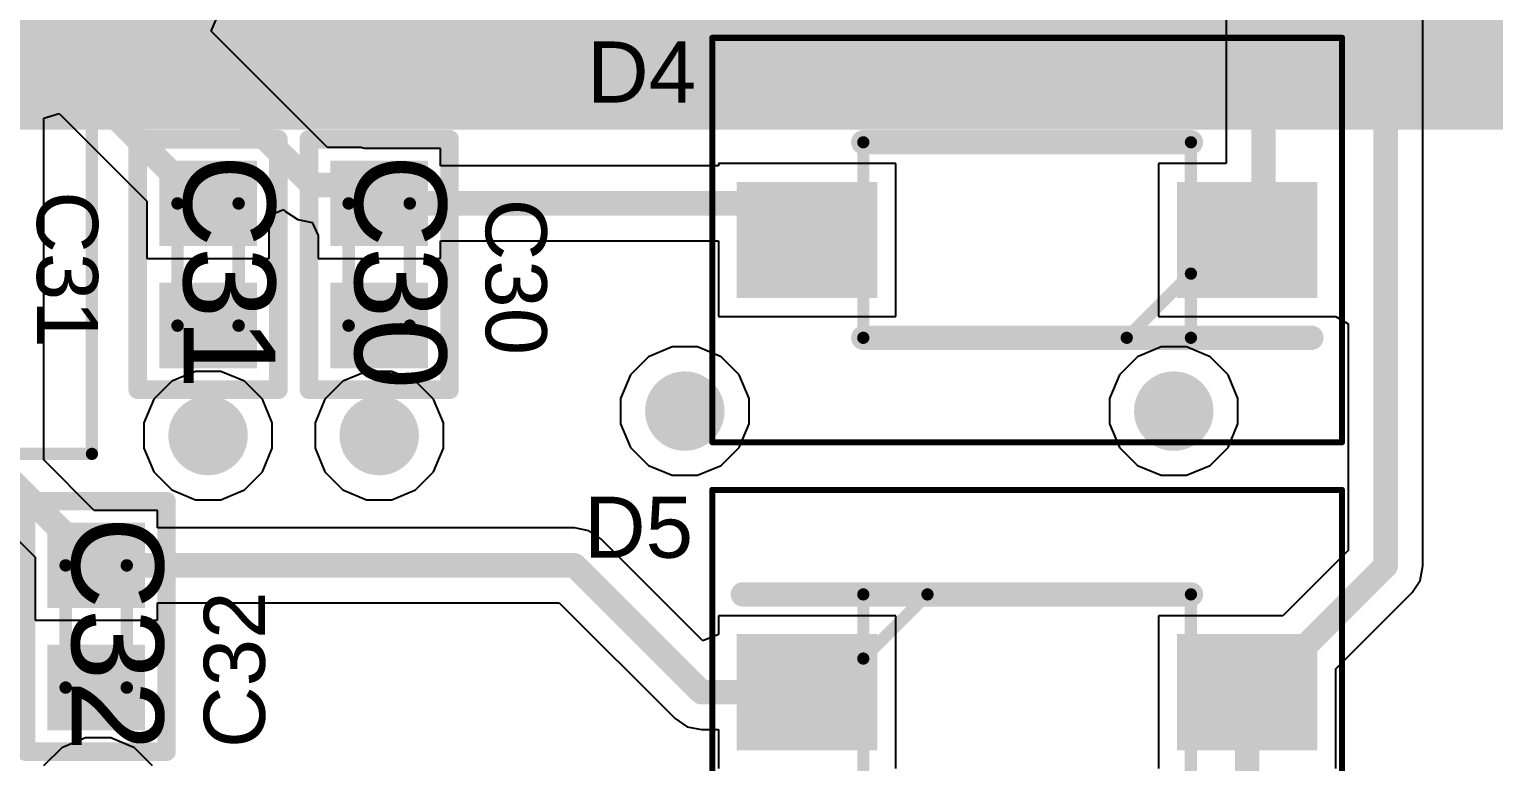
# Model space of a CAD drawing. Header units: inches. Extents: x 0.3 to 52.1, y -1.7 to 36.7.
# Drawn here: x 9.14 to 21.12, y 5.63 to 11.62 of the extents above; entities that cross this region are included whole.
import ezdxf

# ---------------------------------------------------------------- set-up
doc = ezdxf.new("R2010")
doc.units = ezdxf.units.IN
for name, color, linetype in [('Bottom Layer', 5, 'Continuous'), ('Bottom Overlay', 54, 'Continuous'), ('Internal1', 16, 'Continuous'), ('Internal2', 76, 'Continuous'), ('Top Assembly', 216, 'Continuous'), ('Top Component Outline', 6, 'Continuous'), ('Top Layer', 1, 'Continuous'), ('Top Overlay', 2, 'Continuous'), ('Top Paste', 8, 'Continuous'), ('Top Solder', 216, 'Continuous'), ('Via Holes', 16, 'Continuous')]:
    doc.layers.add(name, color=color, linetype=linetype)
doc.styles.add('Arial', font='', dxfattribs={"height": 0.2})
doc.styles.get('Arial').set_extended_font_data('Arial')

# ---------------------------------------------------------------- blocks, each defined once
blk = doc.blocks.new('F34G1A7Q1E8C24_115')
at = {"layer": 'Top Assembly'}
for points in [[(9.45, 3.875, 0.1, 0.1, 0), (-9.45, 3.875, 0.1, 0.1, 0)], [(9.45, -3.425, 0.1, 0.1, 0), (9.45, 3.875, 0.1, 0.1, 0)]]:
    blk.add_lwpolyline(points, format="xyseb", dxfattribs=at)
blk.add_lwpolyline([(9.425, 3.875, 0.05, 0.05, 1), (9.475, 3.875, 0.05, 0.05, 1)], format="xyseb", close=True, dxfattribs=at)
blk.add_lwpolyline([(9.425, 3.875, 0.05, 0.05, 1), (9.475, 3.875, 0.05, 0.05, 1)], format="xyseb", close=True, dxfattribs=at)
blk = doc.blocks.new('SOD3716X135N_120')
at = {"layer": 'Top Layer'}
for points in [[(-2.325, 0.425), (-1.275, 0.425), (-1.275, -0.425), (-2.325, -0.425)], [(1.275, 0.425), (2.325, 0.425), (2.325, -0.425), (1.275, -0.425)]]:
    blk.add_hatch(color=1, dxfattribs=at).paths.add_polyline_path(points)
at = {"layer": 'Top Paste'}
for points in [[(-2.325, 0.425), (-1.275, 0.425), (-1.275, -0.425), (-2.325, -0.425)], [(1.275, 0.425), (2.325, 0.425), (2.325, -0.425), (1.275, -0.425)]]:
    blk.add_hatch(color=8, dxfattribs=at).paths.add_polyline_path(points)
at = {"layer": 'Top Solder'}
for points in [[(-2.375, 0.475), (-1.225, 0.475), (-1.225, -0.475), (-2.375, -0.475)], [(1.225, 0.475), (2.375, 0.475), (2.375, -0.475), (1.225, -0.475)]]:
    blk.add_hatch(color=216, dxfattribs=at).paths.add_polyline_path(points)
at = {"layer": 'Top Assembly'}
for points in [[(-2.575, 1.655, 0.05, 0.05, 0), (2.575, 1.655, 0.05, 0.05, 0)], [(-2.575, -1.655, 0.05, 0.05, 0), (-2.575, 1.655, 0.05, 0.05, 0)], [(2.575, -1.655, 0.05, 0.05, 0), (2.575, 1.655, 0.05, 0.05, 0)], [(-2.575, -1.655, 0.05, 0.05, 0), (2.575, -1.655, 0.05, 0.05, 0)]]:
    blk.add_lwpolyline(points, format="xyseb", dxfattribs=at)
for points in [[(-2.588, 1.655, 0.025, 0.025, 1), (-2.563, 1.655, 0.025, 0.025, 1)], [(-2.588, 1.655, 0.025, 0.025, 1), (-2.563, 1.655, 0.025, 0.025, 1)], [(2.563, 1.655, 0.025, 0.025, 1), (2.588, 1.655, 0.025, 0.025, 1)], [(2.563, 1.655, 0.025, 0.025, 1), (2.588, 1.655, 0.025, 0.025, 1)], [(-2.588, -1.655, 0.025, 0.025, 1), (-2.563, -1.655, 0.025, 0.025, 1)], [(-2.588, -1.655, 0.025, 0.025, 1), (-2.563, -1.655, 0.025, 0.025, 1)], [(2.563, -1.655, 0.025, 0.025, 1), (2.588, -1.655, 0.025, 0.025, 1)], [(2.563, -1.655, 0.025, 0.025, 1), (2.588, -1.655, 0.025, 0.025, 1)]]:
    blk.add_lwpolyline(points, format="xyseb", close=True, dxfattribs=at)
at = {"layer": 'Top Component Outline'}
for points in [[(-1.34, -0.8, 0.1, 0.1, 0), (-1.34, 0.8, 0.1, 0.1, 0)], [(-1.34, 0.275, 0.1, 0.1, 0), (-0.815, 0.8, 0.1, 0.1, 0)], [(-1.34, 0.8, 0.1, 0.1, 0), (1.34, 0.8, 0.1, 0.1, 0)], [(1.34, -0.8, 0.1, 0.1, 0), (1.34, 0.8, 0.1, 0.1, 0)], [(-1.34, -0.8, 0.1, 0.1, 0), (1.34, -0.8, 0.1, 0.1, 0)]]:
    blk.add_lwpolyline(points, format="xyseb", dxfattribs=at)
for points in [[(-1.365, 0.8, 0.05, 0.05, 1), (-1.315, 0.8, 0.05, 0.05, 1)], [(-1.365, 0.8, 0.05, 0.05, 1), (-1.315, 0.8, 0.05, 0.05, 1)], [(-0.84, 0.8, 0.05, 0.05, 1), (-0.79, 0.8, 0.05, 0.05, 1)], [(1.315, 0.8, 0.05, 0.05, 1), (1.365, 0.8, 0.05, 0.05, 1)], [(1.315, 0.8, 0.05, 0.05, 1), (1.365, 0.8, 0.05, 0.05, 1)], [(-1.365, 0.275, 0.05, 0.05, 1), (-1.315, 0.275, 0.05, 0.05, 1)], [(-1.365, -0.8, 0.05, 0.05, 1), (-1.315, -0.8, 0.05, 0.05, 1)], [(-1.365, -0.8, 0.05, 0.05, 1), (-1.315, -0.8, 0.05, 0.05, 1)], [(1.315, -0.8, 0.05, 0.05, 1), (1.365, -0.8, 0.05, 0.05, 1)], [(1.315, -0.8, 0.05, 0.05, 1), (1.365, -0.8, 0.05, 0.05, 1)]]:
    blk.add_lwpolyline(points, format="xyseb", close=True, dxfattribs=at)
at = {"layer": 'Top Overlay'}
for points in [[(-2.325, 0.8, 0.2, 0.2, 0), (1.34, 0.8, 0.2, 0.2, 0)], [(-1.34, -0.8, 0.2, 0.2, 0), (1.34, -0.8, 0.2, 0.2, 0)]]:
    blk.add_lwpolyline(points, format="xyseb", dxfattribs=at)
for points in [[(-2.375, 0.8, 0.1, 0.1, 1), (-2.275, 0.8, 0.1, 0.1, 1)], [(1.29, 0.8, 0.1, 0.1, 1), (1.39, 0.8, 0.1, 0.1, 1)], [(-1.39, -0.8, 0.1, 0.1, 1), (-1.29, -0.8, 0.1, 0.1, 1)], [(1.29, -0.8, 0.1, 0.1, 1), (1.39, -0.8, 0.1, 0.1, 1)]]:
    blk.add_lwpolyline(points, format="xyseb", close=True, dxfattribs=at)
blk = doc.blocks.new('SOD3716X135N_121')
at = {"layer": 'Top Layer'}
for points in [[(-2.325, 0.425), (-1.275, 0.425), (-1.275, -0.425), (-2.325, -0.425)], [(1.275, 0.425), (2.325, 0.425), (2.325, -0.425), (1.275, -0.425)]]:
    blk.add_hatch(color=1, dxfattribs=at).paths.add_polyline_path(points)
at = {"layer": 'Top Paste'}
for points in [[(-2.325, 0.425), (-1.275, 0.425), (-1.275, -0.425), (-2.325, -0.425)], [(1.275, 0.425), (2.325, 0.425), (2.325, -0.425), (1.275, -0.425)]]:
    blk.add_hatch(color=8, dxfattribs=at).paths.add_polyline_path(points)
at = {"layer": 'Top Solder'}
for points in [[(-2.375, 0.475), (-1.225, 0.475), (-1.225, -0.475), (-2.375, -0.475)], [(1.225, 0.475), (2.375, 0.475), (2.375, -0.475), (1.225, -0.475)]]:
    blk.add_hatch(color=216, dxfattribs=at).paths.add_polyline_path(points)
at = {"layer": 'Top Assembly'}
for points in [[(-2.575, 1.655, 0.05, 0.05, 0), (-2.575, -1.655, 0.05, 0.05, 0)], [(2.575, 1.655, 0.05, 0.05, 0), (-2.575, 1.655, 0.05, 0.05, 0)], [(2.575, 1.655, 0.05, 0.05, 0), (2.575, -1.655, 0.05, 0.05, 0)], [(2.575, -1.655, 0.05, 0.05, 0), (-2.575, -1.655, 0.05, 0.05, 0)]]:
    blk.add_lwpolyline(points, format="xyseb", dxfattribs=at)
for points in [[(-2.588, 1.655, 0.025, 0.025, 1), (-2.563, 1.655, 0.025, 0.025, 1)], [(-2.588, 1.655, 0.025, 0.025, 1), (-2.563, 1.655, 0.025, 0.025, 1)], [(2.563, 1.655, 0.025, 0.025, 1), (2.588, 1.655, 0.025, 0.025, 1)], [(2.563, 1.655, 0.025, 0.025, 1), (2.588, 1.655, 0.025, 0.025, 1)], [(-2.588, -1.655, 0.025, 0.025, 1), (-2.563, -1.655, 0.025, 0.025, 1)], [(-2.588, -1.655, 0.025, 0.025, 1), (-2.563, -1.655, 0.025, 0.025, 1)], [(2.563, -1.655, 0.025, 0.025, 1), (2.588, -1.655, 0.025, 0.025, 1)], [(2.563, -1.655, 0.025, 0.025, 1), (2.588, -1.655, 0.025, 0.025, 1)]]:
    blk.add_lwpolyline(points, format="xyseb", close=True, dxfattribs=at)
at = {"layer": 'Top Component Outline'}
for points in [[(1.34, 0.8, 0.1, 0.1, 0), (-1.34, 0.8, 0.1, 0.1, 0)], [(-0.815, 0.8, 0.1, 0.1, 0), (-1.34, 0.275, 0.1, 0.1, 0)], [(-1.34, 0.8, 0.1, 0.1, 0), (-1.34, -0.8, 0.1, 0.1, 0)], [(1.34, 0.8, 0.1, 0.1, 0), (1.34, -0.8, 0.1, 0.1, 0)], [(1.34, -0.8, 0.1, 0.1, 0), (-1.34, -0.8, 0.1, 0.1, 0)]]:
    blk.add_lwpolyline(points, format="xyseb", dxfattribs=at)
for points in [[(-1.365, 0.8, 0.05, 0.05, 1), (-1.315, 0.8, 0.05, 0.05, 1)], [(-1.365, 0.8, 0.05, 0.05, 1), (-1.315, 0.8, 0.05, 0.05, 1)], [(-0.84, 0.8, 0.05, 0.05, 1), (-0.79, 0.8, 0.05, 0.05, 1)], [(1.315, 0.8, 0.05, 0.05, 1), (1.365, 0.8, 0.05, 0.05, 1)], [(1.315, 0.8, 0.05, 0.05, 1), (1.365, 0.8, 0.05, 0.05, 1)], [(-1.365, 0.275, 0.05, 0.05, 1), (-1.315, 0.275, 0.05, 0.05, 1)], [(-1.365, -0.8, 0.05, 0.05, 1), (-1.315, -0.8, 0.05, 0.05, 1)], [(-1.365, -0.8, 0.05, 0.05, 1), (-1.315, -0.8, 0.05, 0.05, 1)], [(1.315, -0.8, 0.05, 0.05, 1), (1.365, -0.8, 0.05, 0.05, 1)], [(1.315, -0.8, 0.05, 0.05, 1), (1.365, -0.8, 0.05, 0.05, 1)]]:
    blk.add_lwpolyline(points, format="xyseb", close=True, dxfattribs=at)
at = {"layer": 'Top Overlay'}
for points in [[(1.34, 0.8, 0.2, 0.2, 0), (-2.325, 0.8, 0.2, 0.2, 0)], [(1.34, -0.8, 0.2, 0.2, 0), (-1.34, -0.8, 0.2, 0.2, 0)]]:
    blk.add_lwpolyline(points, format="xyseb", dxfattribs=at)
for points in [[(-2.375, 0.8, 0.1, 0.1, 1), (-2.275, 0.8, 0.1, 0.1, 1)], [(1.29, 0.8, 0.1, 0.1, 1), (1.39, 0.8, 0.1, 0.1, 1)], [(-1.39, -0.8, 0.1, 0.1, 1), (-1.29, -0.8, 0.1, 0.1, 1)], [(1.29, -0.8, 0.1, 0.1, 1), (1.39, -0.8, 0.1, 0.1, 1)]]:
    blk.add_lwpolyline(points, format="xyseb", close=True, dxfattribs=at)
blk = doc.blocks.new('0402_CAP_REFLOW_138')
at = {"layer": 'Top Layer'}
for points in [[(-0.75, 0.3), (-0.25, 0.3), (-0.25, -0.3), (-0.75, -0.3)], [(0.25, 0.3), (0.75, 0.3), (0.75, -0.3), (0.25, -0.3)]]:
    blk.add_hatch(color=1, dxfattribs=at).paths.add_polyline_path(points)
at = {"layer": 'Top Paste'}
for points in [[(-0.72, 0.27), (-0.28, 0.27), (-0.28, -0.27), (-0.72, -0.27)], [(0.28, 0.27), (0.72, 0.27), (0.72, -0.27), (0.28, -0.27)]]:
    blk.add_hatch(color=8, dxfattribs=at).paths.add_polyline_path(points)
at = {"layer": 'Top Solder'}
for points in [[(-0.85, 0.4), (-0.15, 0.4), (-0.15, -0.4), (-0.85, -0.4)], [(0.15, 0.4), (0.85, 0.4), (0.85, -0.4), (0.15, -0.4)]]:
    blk.add_hatch(color=216, dxfattribs=at).paths.add_polyline_path(points)
at = {"layer": 'Top Assembly'}
for points in [[(1.025, 0.575, 0.15, 0.15, 0), (-1.025, 0.575, 0.15, 0.15, 0)], [(-1.025, -0.575, 0.15, 0.15, 0), (-1.025, 0.575, 0.15, 0.15, 0)], [(1.025, -0.575, 0.15, 0.15, 0), (1.025, 0.575, 0.15, 0.15, 0)], [(1.025, -0.575, 0.15, 0.15, 0), (-1.025, -0.575, 0.15, 0.15, 0)]]:
    blk.add_lwpolyline(points, format="xyseb", dxfattribs=at)
for points in [[(-1.062, 0.575, 0.075, 0.075, 1), (-0.987, 0.575, 0.075, 0.075, 1)], [(-1.062, 0.575, 0.075, 0.075, 1), (-0.987, 0.575, 0.075, 0.075, 1)], [(0.987, 0.575, 0.075, 0.075, 1), (1.062, 0.575, 0.075, 0.075, 1)], [(0.987, 0.575, 0.075, 0.075, 1), (1.062, 0.575, 0.075, 0.075, 1)], [(-1.062, -0.575, 0.075, 0.075, 1), (-0.987, -0.575, 0.075, 0.075, 1)], [(-1.062, -0.575, 0.075, 0.075, 1), (-0.987, -0.575, 0.075, 0.075, 1)], [(0.987, -0.575, 0.075, 0.075, 1), (1.062, -0.575, 0.075, 0.075, 1)], [(0.987, -0.575, 0.075, 0.075, 1), (1.062, -0.575, 0.075, 0.075, 1)]]:
    blk.add_lwpolyline(points, format="xyseb", close=True, dxfattribs=at)
at = {"layer": 'Top Component Outline'}
for points in [[(-0.5, -0.25, 0.102, 0.102, 0), (-0.5, 0.25, 0.102, 0.102, 0)], [(0.5, 0.25, 0.102, 0.102, 0), (-0.5, 0.25, 0.102, 0.102, 0)], [(0.5, -0.25, 0.102, 0.102, 0), (0.5, 0.25, 0.102, 0.102, 0)], [(0.5, -0.25, 0.102, 0.102, 0), (-0.5, -0.25, 0.102, 0.102, 0)]]:
    blk.add_lwpolyline(points, format="xyseb", dxfattribs=at)
for points in [[(-0.525, 0.25, 0.0508, 0.0508, 1), (-0.474, 0.25, 0.0508, 0.0508, 1)], [(-0.525, 0.25, 0.0508, 0.0508, 1), (-0.474, 0.25, 0.0508, 0.0508, 1)], [(0.475, 0.25, 0.0508, 0.0508, 1), (0.526, 0.25, 0.0508, 0.0508, 1)], [(0.475, 0.25, 0.0508, 0.0508, 1), (0.526, 0.25, 0.0508, 0.0508, 1)], [(-0.525, -0.25, 0.0508, 0.0508, 1), (-0.474, -0.25, 0.0508, 0.0508, 1)], [(-0.525, -0.25, 0.0508, 0.0508, 1), (-0.474, -0.25, 0.0508, 0.0508, 1)], [(0.475, -0.25, 0.0508, 0.0508, 1), (0.526, -0.25, 0.0508, 0.0508, 1)], [(0.475, -0.25, 0.0508, 0.0508, 1), (0.526, -0.25, 0.0508, 0.0508, 1)]]:
    blk.add_lwpolyline(points, format="xyseb", close=True, dxfattribs=at)
at = {"layer": 'Top Overlay'}
for points in [[(1.025, 0.575, 0.152, 0.152, 0), (-1.025, 0.575, 0.152, 0.152, 0)], [(-1.025, -0.575, 0.152, 0.152, 0), (-1.025, 0.575, 0.152, 0.152, 0)], [(1.025, -0.575, 0.152, 0.152, 0), (1.025, 0.575, 0.152, 0.152, 0)], [(1.025, -0.575, 0.152, 0.152, 0), (-1.025, -0.575, 0.152, 0.152, 0)]]:
    blk.add_lwpolyline(points, format="xyseb", dxfattribs=at)
for points in [[(-1.063, 0.575, 0.0762, 0.0762, 1), (-0.987, 0.575, 0.0762, 0.0762, 1)], [(-1.063, 0.575, 0.0762, 0.0762, 1), (-0.987, 0.575, 0.0762, 0.0762, 1)], [(0.987, 0.575, 0.0762, 0.0762, 1), (1.063, 0.575, 0.0762, 0.0762, 1)], [(0.987, 0.575, 0.0762, 0.0762, 1), (1.063, 0.575, 0.0762, 0.0762, 1)], [(-1.063, -0.575, 0.0762, 0.0762, 1), (-0.987, -0.575, 0.0762, 0.0762, 1)], [(-1.063, -0.575, 0.0762, 0.0762, 1), (-0.987, -0.575, 0.0762, 0.0762, 1)], [(0.987, -0.575, 0.0762, 0.0762, 1), (1.063, -0.575, 0.0762, 0.0762, 1)], [(0.987, -0.575, 0.0762, 0.0762, 1), (1.063, -0.575, 0.0762, 0.0762, 1)]]:
    blk.add_lwpolyline(points, format="xyseb", close=True, dxfattribs=at)
at = {"layer": 'Top Assembly', "style": 'Arial'}
blk.add_text('C32', height=0.75, dxfattribs=at).set_placement((-0.9, -0.2))
blk = doc.blocks.new('0402_CAP_REFLOW_139')
at = {"layer": 'Top Layer'}
for points in [[(-0.75, 0.3), (-0.25, 0.3), (-0.25, -0.3), (-0.75, -0.3)], [(0.25, 0.3), (0.75, 0.3), (0.75, -0.3), (0.25, -0.3)]]:
    blk.add_hatch(color=1, dxfattribs=at).paths.add_polyline_path(points)
at = {"layer": 'Top Paste'}
for points in [[(-0.72, 0.27), (-0.28, 0.27), (-0.28, -0.27), (-0.72, -0.27)], [(0.28, 0.27), (0.72, 0.27), (0.72, -0.27), (0.28, -0.27)]]:
    blk.add_hatch(color=8, dxfattribs=at).paths.add_polyline_path(points)
at = {"layer": 'Top Solder'}
for points in [[(-0.85, 0.4), (-0.15, 0.4), (-0.15, -0.4), (-0.85, -0.4)], [(0.15, 0.4), (0.85, 0.4), (0.85, -0.4), (0.15, -0.4)]]:
    blk.add_hatch(color=216, dxfattribs=at).paths.add_polyline_path(points)
at = {"layer": 'Top Assembly'}
for points in [[(-1.025, -0.575, 0.15, 0.15, 0), (-1.025, 0.575, 0.15, 0.15, 0)], [(1.025, 0.575, 0.15, 0.15, 0), (-1.025, 0.575, 0.15, 0.15, 0)], [(1.025, -0.575, 0.15, 0.15, 0), (1.025, 0.575, 0.15, 0.15, 0)], [(1.025, -0.575, 0.15, 0.15, 0), (-1.025, -0.575, 0.15, 0.15, 0)]]:
    blk.add_lwpolyline(points, format="xyseb", dxfattribs=at)
for points in [[(-1.062, 0.575, 0.075, 0.075, 1), (-0.987, 0.575, 0.075, 0.075, 1)], [(-1.062, 0.575, 0.075, 0.075, 1), (-0.987, 0.575, 0.075, 0.075, 1)], [(0.987, 0.575, 0.075, 0.075, 1), (1.062, 0.575, 0.075, 0.075, 1)], [(0.987, 0.575, 0.075, 0.075, 1), (1.062, 0.575, 0.075, 0.075, 1)], [(-1.062, -0.575, 0.075, 0.075, 1), (-0.987, -0.575, 0.075, 0.075, 1)], [(-1.062, -0.575, 0.075, 0.075, 1), (-0.987, -0.575, 0.075, 0.075, 1)], [(0.987, -0.575, 0.075, 0.075, 1), (1.062, -0.575, 0.075, 0.075, 1)], [(0.987, -0.575, 0.075, 0.075, 1), (1.062, -0.575, 0.075, 0.075, 1)]]:
    blk.add_lwpolyline(points, format="xyseb", close=True, dxfattribs=at)
at = {"layer": 'Top Component Outline'}
for points in [[(0.5, 0.25, 0.102, 0.102, 0), (-0.5, 0.25, 0.102, 0.102, 0)], [(-0.5, -0.25, 0.102, 0.102, 0), (-0.5, 0.25, 0.102, 0.102, 0)], [(0.5, -0.25, 0.102, 0.102, 0), (0.5, 0.25, 0.102, 0.102, 0)], [(0.5, -0.25, 0.102, 0.102, 0), (-0.5, -0.25, 0.102, 0.102, 0)]]:
    blk.add_lwpolyline(points, format="xyseb", dxfattribs=at)
for points in [[(-0.525, 0.25, 0.0508, 0.0508, 1), (-0.474, 0.25, 0.0508, 0.0508, 1)], [(-0.525, 0.25, 0.0508, 0.0508, 1), (-0.474, 0.25, 0.0508, 0.0508, 1)], [(0.475, 0.25, 0.0508, 0.0508, 1), (0.526, 0.25, 0.0508, 0.0508, 1)], [(0.475, 0.25, 0.0508, 0.0508, 1), (0.526, 0.25, 0.0508, 0.0508, 1)], [(-0.525, -0.25, 0.0508, 0.0508, 1), (-0.474, -0.25, 0.0508, 0.0508, 1)], [(-0.525, -0.25, 0.0508, 0.0508, 1), (-0.474, -0.25, 0.0508, 0.0508, 1)], [(0.475, -0.25, 0.0508, 0.0508, 1), (0.526, -0.25, 0.0508, 0.0508, 1)], [(0.475, -0.25, 0.0508, 0.0508, 1), (0.526, -0.25, 0.0508, 0.0508, 1)]]:
    blk.add_lwpolyline(points, format="xyseb", close=True, dxfattribs=at)
at = {"layer": 'Top Overlay'}
for points in [[(-1.025, -0.575, 0.152, 0.152, 0), (-1.025, 0.575, 0.152, 0.152, 0)], [(1.025, 0.575, 0.152, 0.152, 0), (-1.025, 0.575, 0.152, 0.152, 0)], [(1.025, -0.575, 0.152, 0.152, 0), (1.025, 0.575, 0.152, 0.152, 0)], [(1.025, -0.575, 0.152, 0.152, 0), (-1.025, -0.575, 0.152, 0.152, 0)]]:
    blk.add_lwpolyline(points, format="xyseb", dxfattribs=at)
for points in [[(-1.063, 0.575, 0.0762, 0.0762, 1), (-0.987, 0.575, 0.0762, 0.0762, 1)], [(-1.063, 0.575, 0.0762, 0.0762, 1), (-0.987, 0.575, 0.0762, 0.0762, 1)], [(0.987, 0.575, 0.0762, 0.0762, 1), (1.063, 0.575, 0.0762, 0.0762, 1)], [(0.987, 0.575, 0.0762, 0.0762, 1), (1.063, 0.575, 0.0762, 0.0762, 1)], [(-1.063, -0.575, 0.0762, 0.0762, 1), (-0.987, -0.575, 0.0762, 0.0762, 1)], [(-1.063, -0.575, 0.0762, 0.0762, 1), (-0.987, -0.575, 0.0762, 0.0762, 1)], [(0.987, -0.575, 0.0762, 0.0762, 1), (1.063, -0.575, 0.0762, 0.0762, 1)], [(0.987, -0.575, 0.0762, 0.0762, 1), (1.063, -0.575, 0.0762, 0.0762, 1)]]:
    blk.add_lwpolyline(points, format="xyseb", close=True, dxfattribs=at)
at = {"layer": 'Top Assembly', "style": 'Arial'}
blk.add_text('C31', height=0.75, dxfattribs=at).set_placement((-0.9, -0.2))
blk = doc.blocks.new('0402_CAP_REFLOW_140')
at = {"layer": 'Top Layer'}
for points in [[(-0.75, 0.3), (-0.25, 0.3), (-0.25, -0.3), (-0.75, -0.3)], [(0.25, 0.3), (0.75, 0.3), (0.75, -0.3), (0.25, -0.3)]]:
    blk.add_hatch(color=1, dxfattribs=at).paths.add_polyline_path(points)
at = {"layer": 'Top Paste'}
for points in [[(-0.72, 0.27), (-0.28, 0.27), (-0.28, -0.27), (-0.72, -0.27)], [(0.28, 0.27), (0.72, 0.27), (0.72, -0.27), (0.28, -0.27)]]:
    blk.add_hatch(color=8, dxfattribs=at).paths.add_polyline_path(points)
at = {"layer": 'Top Solder'}
for points in [[(-0.85, 0.4), (-0.15, 0.4), (-0.15, -0.4), (-0.85, -0.4)], [(0.15, 0.4), (0.85, 0.4), (0.85, -0.4), (0.15, -0.4)]]:
    blk.add_hatch(color=216, dxfattribs=at).paths.add_polyline_path(points)
at = {"layer": 'Top Assembly'}
for points in [[(1.025, 0.575, 0.15, 0.15, 0), (-1.025, 0.575, 0.15, 0.15, 0)], [(-1.025, -0.575, 0.15, 0.15, 0), (-1.025, 0.575, 0.15, 0.15, 0)], [(1.025, -0.575, 0.15, 0.15, 0), (1.025, 0.575, 0.15, 0.15, 0)], [(1.025, -0.575, 0.15, 0.15, 0), (-1.025, -0.575, 0.15, 0.15, 0)]]:
    blk.add_lwpolyline(points, format="xyseb", dxfattribs=at)
for points in [[(-1.062, 0.575, 0.075, 0.075, 1), (-0.987, 0.575, 0.075, 0.075, 1)], [(-1.062, 0.575, 0.075, 0.075, 1), (-0.987, 0.575, 0.075, 0.075, 1)], [(0.987, 0.575, 0.075, 0.075, 1), (1.062, 0.575, 0.075, 0.075, 1)], [(0.987, 0.575, 0.075, 0.075, 1), (1.062, 0.575, 0.075, 0.075, 1)], [(-1.062, -0.575, 0.075, 0.075, 1), (-0.987, -0.575, 0.075, 0.075, 1)], [(-1.062, -0.575, 0.075, 0.075, 1), (-0.987, -0.575, 0.075, 0.075, 1)], [(0.987, -0.575, 0.075, 0.075, 1), (1.062, -0.575, 0.075, 0.075, 1)], [(0.987, -0.575, 0.075, 0.075, 1), (1.062, -0.575, 0.075, 0.075, 1)]]:
    blk.add_lwpolyline(points, format="xyseb", close=True, dxfattribs=at)
at = {"layer": 'Top Component Outline'}
for points in [[(-0.5, -0.25, 0.102, 0.102, 0), (-0.5, 0.25, 0.102, 0.102, 0)], [(0.5, 0.25, 0.102, 0.102, 0), (-0.5, 0.25, 0.102, 0.102, 0)], [(0.5, -0.25, 0.102, 0.102, 0), (0.5, 0.25, 0.102, 0.102, 0)], [(0.5, -0.25, 0.102, 0.102, 0), (-0.5, -0.25, 0.102, 0.102, 0)]]:
    blk.add_lwpolyline(points, format="xyseb", dxfattribs=at)
for points in [[(-0.525, 0.25, 0.0508, 0.0508, 1), (-0.474, 0.25, 0.0508, 0.0508, 1)], [(-0.525, 0.25, 0.0508, 0.0508, 1), (-0.474, 0.25, 0.0508, 0.0508, 1)], [(0.475, 0.25, 0.0508, 0.0508, 1), (0.526, 0.25, 0.0508, 0.0508, 1)], [(0.475, 0.25, 0.0508, 0.0508, 1), (0.526, 0.25, 0.0508, 0.0508, 1)], [(-0.525, -0.25, 0.0508, 0.0508, 1), (-0.474, -0.25, 0.0508, 0.0508, 1)], [(-0.525, -0.25, 0.0508, 0.0508, 1), (-0.474, -0.25, 0.0508, 0.0508, 1)], [(0.475, -0.25, 0.0508, 0.0508, 1), (0.526, -0.25, 0.0508, 0.0508, 1)], [(0.475, -0.25, 0.0508, 0.0508, 1), (0.526, -0.25, 0.0508, 0.0508, 1)]]:
    blk.add_lwpolyline(points, format="xyseb", close=True, dxfattribs=at)
at = {"layer": 'Top Overlay'}
for points in [[(1.025, 0.575, 0.152, 0.152, 0), (-1.025, 0.575, 0.152, 0.152, 0)], [(-1.025, -0.575, 0.152, 0.152, 0), (-1.025, 0.575, 0.152, 0.152, 0)], [(1.025, -0.575, 0.152, 0.152, 0), (1.025, 0.575, 0.152, 0.152, 0)], [(1.025, -0.575, 0.152, 0.152, 0), (-1.025, -0.575, 0.152, 0.152, 0)]]:
    blk.add_lwpolyline(points, format="xyseb", dxfattribs=at)
for points in [[(-1.063, 0.575, 0.0762, 0.0762, 1), (-0.987, 0.575, 0.0762, 0.0762, 1)], [(-1.063, 0.575, 0.0762, 0.0762, 1), (-0.987, 0.575, 0.0762, 0.0762, 1)], [(0.987, 0.575, 0.0762, 0.0762, 1), (1.063, 0.575, 0.0762, 0.0762, 1)], [(0.987, 0.575, 0.0762, 0.0762, 1), (1.063, 0.575, 0.0762, 0.0762, 1)], [(-1.063, -0.575, 0.0762, 0.0762, 1), (-0.987, -0.575, 0.0762, 0.0762, 1)], [(-1.063, -0.575, 0.0762, 0.0762, 1), (-0.987, -0.575, 0.0762, 0.0762, 1)], [(0.987, -0.575, 0.0762, 0.0762, 1), (1.063, -0.575, 0.0762, 0.0762, 1)], [(0.987, -0.575, 0.0762, 0.0762, 1), (1.063, -0.575, 0.0762, 0.0762, 1)]]:
    blk.add_lwpolyline(points, format="xyseb", close=True, dxfattribs=at)
at = {"layer": 'Top Assembly', "style": 'Arial'}
blk.add_text('C30', height=0.75, dxfattribs=at).set_placement((-0.9, -0.2))
blk = doc.blocks.new('0402_CAP_REFLOW_141')
at = {"layer": 'Top Layer'}
for points in [[(-0.75, 0.3), (-0.25, 0.3), (-0.25, -0.3), (-0.75, -0.3)], [(0.25, 0.3), (0.75, 0.3), (0.75, -0.3), (0.25, -0.3)]]:
    blk.add_hatch(color=1, dxfattribs=at).paths.add_polyline_path(points)
at = {"layer": 'Top Paste'}
for points in [[(-0.72, 0.27), (-0.28, 0.27), (-0.28, -0.27), (-0.72, -0.27)], [(0.28, 0.27), (0.72, 0.27), (0.72, -0.27), (0.28, -0.27)]]:
    blk.add_hatch(color=8, dxfattribs=at).paths.add_polyline_path(points)
at = {"layer": 'Top Solder'}
for points in [[(-0.85, 0.4), (-0.15, 0.4), (-0.15, -0.4), (-0.85, -0.4)], [(0.15, 0.4), (0.85, 0.4), (0.85, -0.4), (0.15, -0.4)]]:
    blk.add_hatch(color=216, dxfattribs=at).paths.add_polyline_path(points)
at = {"layer": 'Top Assembly'}
for points in [[(-1.025, -0.575, 0.15, 0.15, 0), (-1.025, 0.575, 0.15, 0.15, 0)], [(-1.025, 0.575, 0.15, 0.15, 0), (1.025, 0.575, 0.15, 0.15, 0)], [(1.025, -0.575, 0.15, 0.15, 0), (1.025, 0.575, 0.15, 0.15, 0)], [(-1.025, -0.575, 0.15, 0.15, 0), (1.025, -0.575, 0.15, 0.15, 0)]]:
    blk.add_lwpolyline(points, format="xyseb", dxfattribs=at)
for points in [[(-1.062, 0.575, 0.075, 0.075, 1), (-0.987, 0.575, 0.075, 0.075, 1)], [(-1.062, 0.575, 0.075, 0.075, 1), (-0.987, 0.575, 0.075, 0.075, 1)], [(0.987, 0.575, 0.075, 0.075, 1), (1.062, 0.575, 0.075, 0.075, 1)], [(0.987, 0.575, 0.075, 0.075, 1), (1.062, 0.575, 0.075, 0.075, 1)], [(-1.062, -0.575, 0.075, 0.075, 1), (-0.987, -0.575, 0.075, 0.075, 1)], [(-1.062, -0.575, 0.075, 0.075, 1), (-0.987, -0.575, 0.075, 0.075, 1)], [(0.987, -0.575, 0.075, 0.075, 1), (1.062, -0.575, 0.075, 0.075, 1)], [(0.987, -0.575, 0.075, 0.075, 1), (1.062, -0.575, 0.075, 0.075, 1)]]:
    blk.add_lwpolyline(points, format="xyseb", close=True, dxfattribs=at)
at = {"layer": 'Top Component Outline'}
for points in [[(-0.5, 0.25, 0.102, 0.102, 0), (0.5, 0.25, 0.102, 0.102, 0)], [(-0.5, -0.25, 0.102, 0.102, 0), (-0.5, 0.25, 0.102, 0.102, 0)], [(0.5, -0.25, 0.102, 0.102, 0), (0.5, 0.25, 0.102, 0.102, 0)], [(-0.5, -0.25, 0.102, 0.102, 0), (0.5, -0.25, 0.102, 0.102, 0)]]:
    blk.add_lwpolyline(points, format="xyseb", dxfattribs=at)
for points in [[(-0.525, 0.25, 0.0508, 0.0508, 1), (-0.474, 0.25, 0.0508, 0.0508, 1)], [(-0.525, 0.25, 0.0508, 0.0508, 1), (-0.474, 0.25, 0.0508, 0.0508, 1)], [(0.475, 0.25, 0.0508, 0.0508, 1), (0.526, 0.25, 0.0508, 0.0508, 1)], [(0.475, 0.25, 0.0508, 0.0508, 1), (0.526, 0.25, 0.0508, 0.0508, 1)], [(-0.525, -0.25, 0.0508, 0.0508, 1), (-0.474, -0.25, 0.0508, 0.0508, 1)], [(-0.525, -0.25, 0.0508, 0.0508, 1), (-0.474, -0.25, 0.0508, 0.0508, 1)], [(0.475, -0.25, 0.0508, 0.0508, 1), (0.526, -0.25, 0.0508, 0.0508, 1)], [(0.475, -0.25, 0.0508, 0.0508, 1), (0.526, -0.25, 0.0508, 0.0508, 1)]]:
    blk.add_lwpolyline(points, format="xyseb", close=True, dxfattribs=at)
at = {"layer": 'Top Overlay'}
for points in [[(-1.025, -0.575, 0.152, 0.152, 0), (-1.025, 0.575, 0.152, 0.152, 0)], [(-1.025, 0.575, 0.152, 0.152, 0), (1.025, 0.575, 0.152, 0.152, 0)], [(1.025, -0.575, 0.152, 0.152, 0), (1.025, 0.575, 0.152, 0.152, 0)], [(-1.025, -0.575, 0.152, 0.152, 0), (1.025, -0.575, 0.152, 0.152, 0)]]:
    blk.add_lwpolyline(points, format="xyseb", dxfattribs=at)
for points in [[(-1.063, 0.575, 0.0762, 0.0762, 1), (-0.987, 0.575, 0.0762, 0.0762, 1)], [(-1.063, 0.575, 0.0762, 0.0762, 1), (-0.987, 0.575, 0.0762, 0.0762, 1)], [(0.987, 0.575, 0.0762, 0.0762, 1), (1.063, 0.575, 0.0762, 0.0762, 1)], [(0.987, 0.575, 0.0762, 0.0762, 1), (1.063, 0.575, 0.0762, 0.0762, 1)], [(-1.063, -0.575, 0.0762, 0.0762, 1), (-0.987, -0.575, 0.0762, 0.0762, 1)], [(-1.063, -0.575, 0.0762, 0.0762, 1), (-0.987, -0.575, 0.0762, 0.0762, 1)], [(0.987, -0.575, 0.0762, 0.0762, 1), (1.063, -0.575, 0.0762, 0.0762, 1)], [(0.987, -0.575, 0.0762, 0.0762, 1), (1.063, -0.575, 0.0762, 0.0762, 1)]]:
    blk.add_lwpolyline(points, format="xyseb", close=True, dxfattribs=at)
at = {"layer": 'Top Assembly', "style": 'Arial'}
blk.add_text('C29', height=0.75, rotation=360, dxfattribs=at).set_placement((-0.9, -0.2))

msp = doc.modelspace()

# ---------------------------------------------------------------- hatches: boundary and pattern name
at = {"layer": 'Bottom Layer'}
h = msp.add_hatch(color=5, dxfattribs=at)
edge = h.paths.add_edge_path()
edge.add_arc((14.5, 8.5), 0.325, 0, 360)
h = msp.add_hatch(color=5, dxfattribs=at)
edge = h.paths.add_edge_path()
edge.add_arc((18.5, 8.5), 0.325, 0, 360)
h = msp.add_hatch(color=5, dxfattribs=at)
edge = h.paths.add_edge_path()
edge.add_arc((10.6, 8.3), 0.325, 0, 360)
h = msp.add_hatch(color=5, dxfattribs=at)
edge = h.paths.add_edge_path()
edge.add_arc((12, 8.3), 0.325, 0, 360)
at = {"layer": 'Bottom Overlay'}
msp.add_hatch(color=54, dxfattribs=at).paths.add_polyline_path([(4.358, 10.804), (29.12, 10.804), (29.12, 16.083), (4.358, 16.083)])
at = {"layer": 'Internal1'}
h = msp.add_hatch(color=16, dxfattribs=at)
edge = h.paths.add_edge_path()
edge.add_arc((14.5, 8.5), 0.325, 0, 360)
h = msp.add_hatch(color=16, dxfattribs=at)
edge = h.paths.add_edge_path()
edge.add_arc((18.5, 8.5), 0.325, 0, 360)
h = msp.add_hatch(color=16, dxfattribs=at)
edge = h.paths.add_edge_path()
edge.add_arc((10.6, 8.3), 0.325, 0, 360)
h = msp.add_hatch(color=16, dxfattribs=at)
edge = h.paths.add_edge_path()
edge.add_arc((12, 8.3), 0.325, 0, 360)
at = {"layer": 'Internal2'}
h = msp.add_hatch(color=76, dxfattribs=at)
edge = h.paths.add_edge_path()
edge.add_arc((14.5, 8.5), 0.325, 0, 360)
h = msp.add_hatch(color=76, dxfattribs=at)
edge = h.paths.add_edge_path()
edge.add_arc((18.5, 8.5), 0.325, 0, 360)
h = msp.add_hatch(color=76, dxfattribs=at)
edge = h.paths.add_edge_path()
edge.add_arc((10.6, 8.3), 0.325, 0, 360)
h = msp.add_hatch(color=76, dxfattribs=at)
edge = h.paths.add_edge_path()
edge.add_arc((12, 8.3), 0.325, 0, 360)
at = {"layer": 'Top Layer'}
h = msp.add_hatch(color=1, dxfattribs=at)
edge = h.paths.add_edge_path()
edge.add_arc((14.5, 8.5), 0.325, 0, 360)
h = msp.add_hatch(color=1, dxfattribs=at)
edge = h.paths.add_edge_path()
edge.add_arc((18.5, 8.5), 0.325, 0, 360)
h = msp.add_hatch(color=1, dxfattribs=at)
edge = h.paths.add_edge_path()
edge.add_arc((10.6, 8.3), 0.325, 0, 360)
h = msp.add_hatch(color=1, dxfattribs=at)
edge = h.paths.add_edge_path()
edge.add_arc((12, 8.3), 0.325, 0, 360)
at = {"layer": 'Via Holes'}
h = msp.add_hatch(color=7, dxfattribs=at)
edge = h.paths.add_edge_path()
edge.add_arc((14.5, 8.5), 0.175, 0, 360)
h = msp.add_hatch(color=7, dxfattribs=at)
edge = h.paths.add_edge_path()
edge.add_arc((18.5, 8.5), 0.175, 0, 360)
h = msp.add_hatch(color=7, dxfattribs=at)
edge = h.paths.add_edge_path()
edge.add_arc((10.6, 8.3), 0.175, 0, 360)
h = msp.add_hatch(color=7, dxfattribs=at)
edge = h.paths.add_edge_path()
edge.add_arc((12, 8.3), 0.175, 0, 360)

# ---------------------------------------------------------------- linework, layer by layer
at = {"layer": 'Internal2'}
for p, q in [((14.396, 9.025), (14.203, 8.945)), ((14.604, 9.025), (14.396, 9.025)), ((14.797, 8.945), (14.604, 9.025)), ((18.396, 9.025), (18.203, 8.945)), ((18.604, 9.025), (18.396, 9.025)), ((18.797, 8.945), (18.604, 9.025)), ((14.203, 8.945), (14.055, 8.797)), ((14.945, 8.797), (14.797, 8.945)), ((18.203, 8.945), (18.055, 8.797)), ((18.945, 8.797), (18.797, 8.945)), ((10.303, 8.745), (10.155, 8.597)), ((10.496, 8.825), (10.303, 8.745)), ((10.704, 8.825), (10.496, 8.825)), ((10.897, 8.745), (10.704, 8.825)), ((11.045, 8.597), (10.897, 8.745)), ((11.703, 8.745), (11.555, 8.597)), ((11.896, 8.825), (11.703, 8.745)), ((12.104, 8.825), (11.896, 8.825)), ((12.297, 8.745), (12.104, 8.825)), ((12.445, 8.597), (12.297, 8.745)), ((14.055, 8.797), (13.975, 8.604)), ((15.025, 8.604), (14.945, 8.797)), ((18.055, 8.797), (17.975, 8.604)), ((19.025, 8.604), (18.945, 8.797)), ((10.155, 8.597), (10.075, 8.404)), ((11.125, 8.404), (11.045, 8.597)), ((11.555, 8.597), (11.475, 8.404)), ((12.525, 8.404), (12.445, 8.597)), ((13.975, 8.604), (13.975, 8.396)), ((15.025, 8.396), (15.025, 8.604)), ((17.975, 8.604), (17.975, 8.396)), ((19.025, 8.396), (19.025, 8.604)), ((10.075, 8.404), (10.075, 8.196)), ((11.125, 8.196), (11.125, 8.404)), ((11.475, 8.404), (11.475, 8.196)), ((12.525, 8.196), (12.525, 8.404)), ((13.975, 8.396), (14.055, 8.203)), ((14.945, 8.203), (15.025, 8.396)), ((17.975, 8.396), (18.055, 8.203)), ((18.945, 8.203), (19.025, 8.396)), ((10.075, 8.196), (10.155, 8.003)), ((11.045, 8.003), (11.125, 8.196)), ((11.475, 8.196), (11.555, 8.003)), ((12.445, 8.003), (12.525, 8.196)), ((14.055, 8.203), (14.203, 8.055)), ((14.797, 8.055), (14.945, 8.203)), ((18.055, 8.203), (18.203, 8.055)), ((18.797, 8.055), (18.945, 8.203)), ((14.203, 8.055), (14.396, 7.975)), ((14.604, 7.975), (14.797, 8.055)), ((18.203, 8.055), (18.396, 7.975)), ((18.604, 7.975), (18.797, 8.055)), ((10.155, 8.003), (10.303, 7.855)), ((10.897, 7.855), (11.045, 8.003)), ((11.555, 8.003), (11.703, 7.855)), ((12.297, 7.855), (12.445, 8.003)), ((14.396, 7.975), (14.604, 7.975)), ((18.396, 7.975), (18.604, 7.975)), ((10.303, 7.855), (10.496, 7.775)), ((10.704, 7.775), (10.897, 7.855)), ((11.703, 7.855), (11.896, 7.775)), ((12.104, 7.775), (12.297, 7.855)), ((10.496, 7.775), (10.704, 7.775)), ((11.896, 7.775), (12.104, 7.775)), ((9.596, 5.825), (9.403, 5.745)), ((9.804, 5.825), (9.596, 5.825)), ((9.997, 5.745), (9.804, 5.825)), ((9.403, 5.745), (9.255, 5.597)), ((10.145, 5.597), (9.997, 5.745))]:
    msp.add_line(p, q, dxfattribs=at)
at = {"layer": 'Top Layer'}
for p, q in [((18.927, 11.793), (18.927, 10.525)), ((20.538, 7.233), (20.538, 11.793)), ((10.626, 11.608), (10.674, 11.725)), ((11.577, 10.656), (10.626, 11.608)), ((9.256, 10.896), (9.383, 10.935)), ((9.383, 10.935), (9.384, 10.934)), ((9.384, 10.934), (10.1, 10.217)), ((9.256, 8.1), (9.256, 10.896)), ((11.85, 10.656), (11.577, 10.656)), ((11.88, 10.65), (11.85, 10.656)), ((11.85, 10.656), (11.85, 10.656)), ((12.5, 10.65), (11.88, 10.65)), ((12.5, 10.506), (12.5, 10.65)), ((14.775, 10.506), (12.5, 10.506)), ((16.225, 10.525), (14.775, 10.525)), ((14.775, 10.525), (14.775, 10.506)), ((16.225, 9.275), (16.225, 10.525)), ((18.927, 10.525), (18.375, 10.525)), ((18.375, 10.525), (18.375, 9.275)), ((10.1, 10.217), (10.1, 9.75)), ((11.1, 10.102), (11.217, 10.151)), ((11.1, 9.75), (11.1, 10.102)), ((11.217, 10.151), (11.234, 10.134)), ((11.234, 10.134), (11.334, 10.067)), ((11.334, 10.067), (11.451, 10.044)), ((11.451, 10.044), (11.5, 9.936)), ((11.5, 9.936), (11.5, 9.75)), ((12.5, 9.75), (12.5, 9.894)), ((12.5, 9.894), (14.775, 9.894)), ((14.775, 9.894), (14.775, 9.275)), ((10.1, 9.75), (11.1, 9.75)), ((11.5, 9.75), (12.5, 9.75)), ((14.775, 9.275), (16.225, 9.275)), ((18.375, 9.275), (19.8, 9.275)), ((19.8, 9.275), (19.825, 9.275)), ((19.825, 9.275), (19.927, 9.214)), ((19.927, 9.214), (19.927, 7.359)), ((9.668, 7.688), (9.256, 8.1)), ((10.185, 7.688), (9.668, 7.688)), ((10.185, 7.544), (10.185, 7.688)), ((8.841, 7.65), (9.185, 7.305)), ((13.598, 7.544), (10.185, 7.544)), ((13.715, 7.52), (13.598, 7.544)), ((13.598, 7.544), (13.598, 7.544)), ((13.814, 7.454), (13.715, 7.52)), ((14.648, 6.62), (13.814, 7.454)), ((19.927, 7.359), (19.392, 6.825)), ((9.185, 7.305), (9.185, 6.788)), ((20.515, 7.115), (20.538, 7.233)), ((20.538, 7.233), (20.538, 7.233)), ((20.449, 7.016), (20.515, 7.115)), ((19.825, 6.392), (20.449, 7.016)), ((20.449, 7.016), (20.449, 7.016)), ((10.185, 6.788), (10.185, 6.932)), ((10.185, 6.932), (13.471, 6.932)), ((13.471, 6.932), (14.42, 5.984)), ((9.185, 6.788), (10.185, 6.788)), ((16.225, 6.825), (14.775, 6.825)), ((14.775, 6.825), (14.775, 6.673)), ((16.225, 5.575), (16.225, 6.825)), ((19.392, 6.825), (18.375, 6.825)), ((18.375, 6.825), (18.375, 5.575)), ((14.775, 6.673), (14.648, 6.62)), ((19.825, 5.575), (19.825, 6.392)), ((14.42, 5.984), (14.42, 5.984)), ((14.42, 5.984), (14.519, 5.917)), ((14.519, 5.917), (14.636, 5.894)), ((14.636, 5.894), (14.775, 5.894)), ((14.775, 5.894), (14.775, 5.575))]:
    msp.add_line(p, q, dxfattribs=at)
for points in [[(19.233, 10.033, 0.2, 0.2, 0), (19.233, 12.343, 0.2, 0.2, 0)], [(20.233, 7.233, 0.2, 0.2, 0), (20.233, 12.293, 0.2, 0.2, 0)], [(9.6, 11.15, 0.2, 0.2, 0), (9.6, 12.04, 0.2, 0.2, 0)], [(10, 11.801, 0.2, 0.2, 0), (11.451, 10.35, 0.2, 0.2, 0)], [(9.6, 11.15, 0.2, 0.2, 0), (10.55, 10.2, 0.2, 0.2, 0)], [(11.451, 10.35, 0.2, 0.2, 0), (11.85, 10.35, 0.2, 0.2, 0)], [(11.85, 10.35, 0.2, 0.2, 0), (12, 10.2, 0.2, 0.2, 0)], [(10.55, 10.2, 0.2, 0.2, 0), (10.6, 10.2, 0.2, 0.2, 0)], [(12, 10.2, 0.2, 0.2, 0), (15.2, 10.2, 0.2, 0.2, 0)], [(15.2, 10.2, 0.2, 0.2, 0), (15.5, 9.9, 0.2, 0.2, 0)], [(19.1, 9.9, 0.2, 0.2, 0), (19.233, 10.033, 0.2, 0.2, 0)], [(8.95, 7.973, 0.2, 0.2, 0), (9.485, 7.438, 0.2, 0.2, 0)], [(9.485, 7.388, 0.2, 0.2, 0), (9.485, 7.438, 0.2, 0.2, 0)], [(9.485, 7.388, 0.2, 0.2, 0), (9.635, 7.238, 0.2, 0.2, 0)], [(9.635, 7.238, 0.2, 0.2, 0), (9.685, 7.238, 0.2, 0.2, 0)], [(9.685, 7.238, 0.2, 0.2, 0), (13.598, 7.238, 0.2, 0.2, 0)], [(13.598, 7.238, 0.2, 0.2, 0), (14.636, 6.2, 0.2, 0.2, 0)], [(19.1, 6.1, 0.2, 0.2, 0), (20.233, 7.233, 0.2, 0.2, 0)], [(14.636, 6.2, 0.2, 0.2, 0), (15.5, 6.2, 0.2, 0.2, 0)], [(19.1, 2.5, 0.2, 0.2, 0), (19.1, 6.1, 0.2, 0.2, 0)]]:
    msp.add_lwpolyline(points, format="xyseb", dxfattribs=at)
for points in [[(9.55, 11.15, 0.1, 0.1, 1), (9.65, 11.15, 0.1, 0.1, 1)], [(9.55, 11.15, 0.1, 0.1, 1), (9.65, 11.15, 0.1, 0.1, 1)], [(11.401, 10.35, 0.1, 0.1, 1), (11.501, 10.35, 0.1, 0.1, 1)], [(11.401, 10.35, 0.1, 0.1, 1), (11.501, 10.35, 0.1, 0.1, 1)], [(11.8, 10.35, 0.1, 0.1, 1), (11.9, 10.35, 0.1, 0.1, 1)], [(11.8, 10.35, 0.1, 0.1, 1), (11.9, 10.35, 0.1, 0.1, 1)], [(10.5, 10.2, 0.1, 0.1, 1), (10.6, 10.2, 0.1, 0.1, 1)], [(10.5, 10.2, 0.1, 0.1, 1), (10.6, 10.2, 0.1, 0.1, 1)], [(10.55, 10.2, 0.1, 0.1, 1), (10.65, 10.2, 0.1, 0.1, 1)], [(11.95, 10.2, 0.1, 0.1, 1), (12.05, 10.2, 0.1, 0.1, 1)], [(11.95, 10.2, 0.1, 0.1, 1), (12.05, 10.2, 0.1, 0.1, 1)], [(15.15, 10.2, 0.1, 0.1, 1), (15.25, 10.2, 0.1, 0.1, 1)], [(15.15, 10.2, 0.1, 0.1, 1), (15.25, 10.2, 0.1, 0.1, 1)], [(19.183, 10.033, 0.1, 0.1, 1), (19.283, 10.033, 0.1, 0.1, 1)], [(19.183, 10.033, 0.1, 0.1, 1), (19.283, 10.033, 0.1, 0.1, 1)], [(15.45, 9.9, 0.1, 0.1, 1), (15.55, 9.9, 0.1, 0.1, 1)], [(19.05, 9.9, 0.1, 0.1, 1), (19.15, 9.9, 0.1, 0.1, 1)], [(9.435, 7.438, 0.1, 0.1, 1), (9.535, 7.438, 0.1, 0.1, 1)], [(9.435, 7.438, 0.1, 0.1, 1), (9.535, 7.438, 0.1, 0.1, 1)], [(9.435, 7.388, 0.1, 0.1, 1), (9.535, 7.388, 0.1, 0.1, 1)], [(9.435, 7.388, 0.1, 0.1, 1), (9.535, 7.388, 0.1, 0.1, 1)], [(9.585, 7.238, 0.1, 0.1, 1), (9.685, 7.238, 0.1, 0.1, 1)], [(9.585, 7.238, 0.1, 0.1, 1), (9.685, 7.238, 0.1, 0.1, 1)], [(9.635, 7.238, 0.1, 0.1, 1), (9.735, 7.238, 0.1, 0.1, 1)], [(9.635, 7.238, 0.1, 0.1, 1), (9.735, 7.238, 0.1, 0.1, 1)], [(13.548, 7.238, 0.1, 0.1, 1), (13.648, 7.238, 0.1, 0.1, 1)], [(13.548, 7.238, 0.1, 0.1, 1), (13.648, 7.238, 0.1, 0.1, 1)], [(20.183, 7.233, 0.1, 0.1, 1), (20.283, 7.233, 0.1, 0.1, 1)], [(20.183, 7.233, 0.1, 0.1, 1), (20.283, 7.233, 0.1, 0.1, 1)], [(14.586, 6.2, 0.1, 0.1, 1), (14.686, 6.2, 0.1, 0.1, 1)], [(14.586, 6.2, 0.1, 0.1, 1), (14.686, 6.2, 0.1, 0.1, 1)], [(15.45, 6.2, 0.1, 0.1, 1), (15.55, 6.2, 0.1, 0.1, 1)], [(19.05, 6.1, 0.1, 0.1, 1), (19.15, 6.1, 0.1, 0.1, 1)], [(19.05, 6.1, 0.1, 0.1, 1), (19.15, 6.1, 0.1, 0.1, 1)]]:
    msp.add_lwpolyline(points, format="xyseb", close=True, dxfattribs=at)

# ---------------------------------------------------------------- block references
for name, p, rotation in [('F34G1A7Q1E8C24_115', (5.775, 17.6), 270), ('SOD3716X135N_121', (17.3, 9.9), 180), ('0402_CAP_REFLOW_139', (10.6, 9.7), 270), ('0402_CAP_REFLOW_140', (12, 9.7), 270), ('0402_CAP_REFLOW_138', (9.685, 6.738), 270)]:
    msp.add_blockref(name, p, dxfattribs=dict(rotation=rotation))
for name, p in [('0402_CAP_REFLOW_141', (11.05, 12.225)), ('SOD3716X135N_120', (17.3, 6.2))]:
    msp.add_blockref(name, p)

# ---------------------------------------------------------------- texts
at = {"layer": 'Top Overlay', "style": 'Arial'}
for s, p in [('D4', (13.7, 11.025)), ('D5', (13.675, 7.3))]:
    msp.add_text(s, height=0.5, dxfattribs=at).set_placement(p)
for s, rotation, p in [('C31', 270, (9.2, 10.3)), ('C30', 270, (12.871, 10.239)), ('C32', 90, (11.065, 5.743))]:
    msp.add_text(s, height=0.5, rotation=rotation, dxfattribs=at).set_placement(p)

doc.saveas('drawing.dxf')
